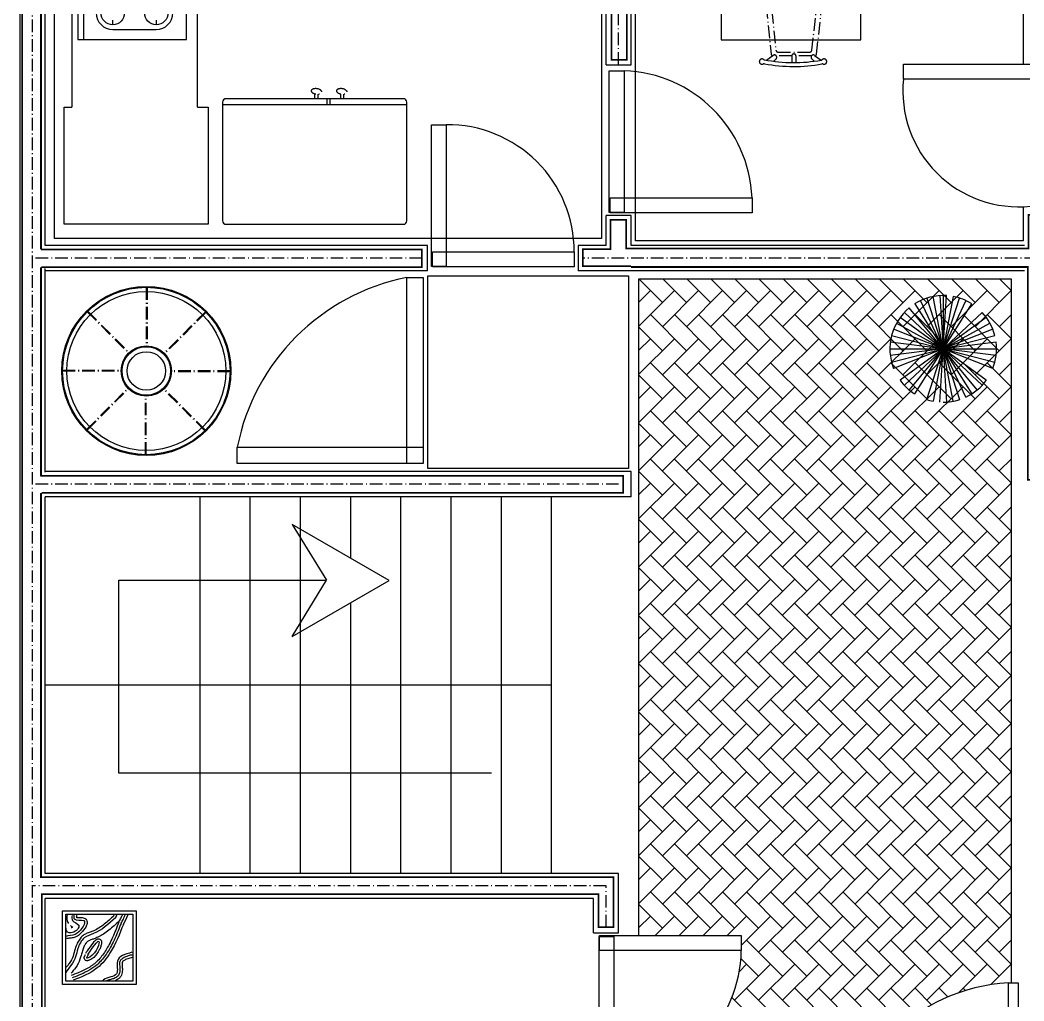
# Model space of a CAD drawing. Extents: x 542 to 1148, y 253 to 753.
# Drawn here: x 912.5 to 1032.5, y 517.8 to 634.9 of the extents above; entities that cross this region are included whole.
import ezdxf

# ---------------------------------------------------------------- set-up
doc = ezdxf.new("R2010")
doc.units = 0
doc.header["$LTSCALE"] = 0.125
doc.linetypes.add('ACAD_ISO10W100', pattern=[18.5, 12, -3, 0.5, -3])
doc.layers.get('0').update_dxf_attribs({"linetype": 'CONTINUOUS'})

msp = doc.modelspace()

# ---------------------------------------------------------------- linework, layer by layer
at = {"linetype": 'Continuous'}
for p, q in [((912.54, 350), (912.54, 753)), ((915.54, 608), (915.54, 680)), ((982.54, 629.61), (982.54, 680)), ((985.54, 629.61), (985.54, 680)), ((920.17, 632.6), (920.17, 651.4)), ((923.61, 634.37), (923.61, 634.94)), ((928.81, 634.94), (928.81, 634.37)), ((923.61, 633.81), (928.81, 633.81)), ((936.74, 624.84), (958.74, 624.84)), ((982.54, 608), (982.54, 611.61)), ((985.54, 608), (985.54, 611.61)), ((961.2, 608), (915.54, 608)), ((982.54, 608), (979.2, 608)), ((1032.54, 608), (985.54, 608)), ((915.54, 580.94), (915.54, 605.25)), ((955.54, 605), (915.54, 605)), ((961.2, 605), (955.54, 605)), ((985.54, 605), (979.2, 605)), ((1032.54, 605), (985.54, 605)), ((989.27, 601.18), (986.48, 603.97)), ((992.15, 601.18), (989.36, 603.97)), ((995.02, 601.18), (992.23, 603.97)), ((997.89, 601.18), (995.1, 603.97)), ((1000.77, 601.18), (997.98, 603.97)), ((1003.64, 601.18), (1000.85, 603.97)), ((1006.52, 601.18), (1003.73, 603.97)), ((1009.39, 601.18), (1006.6, 603.97)), ((1012.26, 601.18), (1009.47, 603.97)), ((1015.14, 601.18), (1012.35, 603.97)), ((1018.01, 601.18), (1015.22, 603.97)), ((1020.88, 601.18), (1018.09, 603.97)), ((1023.76, 601.18), (1020.97, 603.97)), ((1026.63, 601.18), (1023.84, 603.97)), ((1029.5, 601.18), (1026.72, 603.97)), ((1030.97, 602.59), (1029.59, 603.97)), ((987.84, 602.62), (986.42, 601.2)), ((990.71, 602.62), (986.42, 598.33)), ((993.58, 602.62), (989.27, 598.31)), ((996.46, 602.62), (992.15, 598.31)), ((999.33, 602.62), (995.02, 598.31)), ((1002.2, 602.62), (997.89, 598.31)), ((1005.08, 602.62), (1000.77, 598.31)), ((1007.95, 602.62), (1003.64, 598.31)), ((1010.83, 602.62), (1006.52, 598.31)), ((1013.7, 602.62), (1009.39, 598.31)), ((1016.57, 602.62), (1012.26, 598.31)), ((1019.45, 602.62), (1015.14, 598.31)), ((1022.32, 602.62), (1018.01, 598.31)), ((1025.19, 602.62), (1020.88, 598.31)), ((1022.42, 589.31), (1023.22, 602.02)), ((1022.42, 602.02), (1023.22, 589.31)), ((1022.82, 602.03), (1022.82, 595.66)), ((1028.07, 602.62), (1023.76, 598.31)), ((1030.94, 602.62), (1026.63, 598.31)), ((1019.41, 590.29), (1026.23, 601.04)), ((1019.41, 601.04), (1026.23, 590.29)), ((1025.53, 589.9), (1020.11, 601.42)), ((1020.85, 589.61), (1024.78, 601.72)), ((1020.85, 601.72), (1024.78, 589.61)), ((1024.01, 589.41), (1021.62, 601.92)), ((1024.01, 601.92), (1021.62, 589.41)), ((1025.53, 601.42), (1022.82, 595.66)), ((992.15, 595.44), (987.84, 599.75)), ((995.02, 595.44), (990.71, 599.75)), ((997.89, 595.44), (993.58, 599.75)), ((1000.77, 595.44), (996.46, 599.75)), ((1003.64, 595.44), (999.33, 599.75)), ((1006.52, 595.44), (1002.2, 599.75)), ((1009.39, 595.44), (1005.08, 599.75)), ((1012.26, 595.44), (1007.95, 599.75)), ((1015.14, 595.44), (1010.83, 599.75)), ((1018.01, 595.44), (1013.7, 599.75)), ((1020.88, 595.44), (1016.57, 599.75)), ((1018.18, 591.31), (1027.46, 600.02)), ((1018.18, 600.02), (1027.46, 591.31)), ((1026.87, 590.76), (1018.76, 600.57)), ((1023.76, 595.44), (1019.45, 599.75)), ((1026.63, 595.44), (1022.32, 599.75)), ((1029.5, 595.44), (1025.19, 599.75)), ((1030.97, 596.84), (1028.07, 599.75)), ((1030.97, 599.78), (1029.5, 598.31)), ((1030.97, 599.71), (1030.94, 599.75)), ((1017.24, 598.73), (1022.82, 595.66)), ((1027.97, 591.92), (1017.67, 599.4)), ((1027.97, 599.4), (1017.67, 591.92)), ((1022.82, 595.66), (1028.4, 598.73)), ((989.27, 595.44), (986.42, 598.29)), ((1016.65, 594.08), (1028.98, 597.25)), ((1016.65, 597.25), (1028.98, 594.08)), ((1028.74, 593.32), (1016.9, 598.01)), ((1028.74, 598.01), (1016.9, 593.32)), ((987.84, 596.87), (986.42, 595.45)), ((990.71, 596.87), (986.42, 592.58)), ((993.58, 596.87), (989.27, 592.56)), ((996.46, 596.87), (992.15, 592.56)), ((999.33, 596.87), (995.02, 592.56)), ((1002.2, 596.87), (997.89, 592.56)), ((1005.08, 596.87), (1000.77, 592.56)), ((1007.95, 596.87), (1003.64, 592.56)), ((1010.83, 596.87), (1006.52, 592.56)), ((1013.7, 596.87), (1009.39, 592.56)), ((1016.57, 596.87), (1012.26, 592.56)), ((1019.45, 596.87), (1015.14, 592.56)), ((1029.13, 594.87), (1016.5, 596.46)), ((1029.13, 596.46), (1016.5, 594.87)), ((1022.32, 596.87), (1018.01, 592.56)), ((1025.19, 596.87), (1020.88, 592.56)), ((1028.07, 596.87), (1023.76, 592.56)), ((1030.94, 596.87), (1026.63, 592.56)), ((1016.45, 595.66), (1029.18, 595.66)), ((1022.82, 595.66), (1018.76, 590.76)), ((992.15, 589.69), (987.84, 594)), ((995.02, 589.69), (990.71, 594)), ((997.89, 589.69), (993.58, 594)), ((1000.77, 589.69), (996.46, 594)), ((1003.64, 589.69), (999.33, 594)), ((1006.52, 589.69), (1002.2, 594)), ((1009.39, 589.69), (1005.08, 594)), ((1012.26, 589.69), (1007.95, 594)), ((1015.14, 589.69), (1010.83, 594)), ((1018.01, 589.69), (1013.7, 594)), ((1020.88, 589.69), (1016.57, 594)), ((1023.76, 589.69), (1019.45, 594)), ((1026.63, 589.69), (1022.32, 594)), ((1029.5, 589.69), (1025.19, 594)), ((1030.97, 591.09), (1028.07, 594)), ((1030.97, 594.03), (1029.5, 592.56)), ((1030.97, 593.97), (1030.94, 594)), ((989.27, 589.69), (986.42, 592.55)), ((987.84, 591.13), (986.42, 589.71)), ((990.71, 591.13), (986.42, 586.83)), ((993.58, 591.13), (989.27, 586.82)), ((996.46, 591.13), (992.15, 586.82)), ((999.33, 591.13), (995.02, 586.82)), ((1002.2, 591.13), (997.89, 586.82)), ((1005.08, 591.13), (1000.77, 586.82)), ((1007.95, 591.13), (1003.64, 586.82)), ((1010.83, 591.13), (1006.52, 586.82)), ((1013.7, 591.13), (1009.39, 586.82)), ((1016.57, 591.13), (1012.26, 586.82)), ((1019.45, 591.13), (1015.14, 586.82)), ((1022.32, 591.13), (1018.01, 586.82)), ((1025.19, 591.13), (1020.88, 586.82)), ((1028.07, 591.13), (1023.76, 586.82)), ((1030.94, 591.13), (1026.63, 586.82)), ((992.15, 583.94), (987.84, 588.25)), ((995.02, 583.94), (990.71, 588.25)), ((997.89, 583.94), (993.58, 588.25)), ((1000.77, 583.94), (996.46, 588.25)), ((1003.64, 583.94), (999.33, 588.25)), ((1006.52, 583.94), (1002.2, 588.25)), ((1009.39, 583.94), (1005.08, 588.25)), ((1012.26, 583.94), (1007.95, 588.25)), ((1015.14, 583.94), (1010.83, 588.25)), ((1018.01, 583.94), (1013.7, 588.25)), ((1020.88, 583.94), (1016.57, 588.25)), ((1023.76, 583.94), (1019.45, 588.25)), ((1026.63, 583.94), (1022.32, 588.25)), ((1029.5, 583.94), (1025.19, 588.25)), ((1030.97, 585.35), (1028.07, 588.25)), ((1030.97, 588.29), (1029.5, 586.82)), ((1030.97, 588.22), (1030.94, 588.25)), ((989.27, 583.94), (986.42, 586.8)), ((987.84, 585.38), (986.42, 583.96)), ((990.71, 585.38), (986.42, 581.08)), ((993.58, 585.38), (989.27, 581.07)), ((996.46, 585.38), (992.15, 581.07)), ((999.33, 585.38), (995.02, 581.07)), ((1002.2, 585.38), (997.89, 581.07)), ((1005.08, 585.38), (1000.77, 581.07)), ((1007.95, 585.38), (1003.64, 581.07)), ((1010.83, 585.38), (1006.52, 581.07)), ((1013.7, 585.38), (1009.39, 581.07)), ((1016.57, 585.38), (1012.26, 581.07)), ((1019.45, 585.38), (1015.14, 581.07)), ((1022.32, 585.38), (1018.01, 581.07)), ((1025.19, 585.38), (1020.88, 581.07)), ((1028.07, 585.38), (1023.76, 581.07)), ((1030.94, 585.38), (1026.63, 581.07)), ((992.15, 578.19), (987.84, 582.5)), ((995.02, 578.19), (990.71, 582.5)), ((997.89, 578.19), (993.58, 582.5)), ((1000.77, 578.19), (996.46, 582.5)), ((1003.64, 578.19), (999.33, 582.5)), ((1006.52, 578.19), (1002.2, 582.5)), ((1009.39, 578.19), (1005.08, 582.5)), ((1012.26, 578.19), (1007.95, 582.5)), ((1015.14, 578.19), (1010.83, 582.5)), ((1018.01, 578.19), (1013.7, 582.5)), ((1020.88, 578.19), (1016.57, 582.5)), ((1023.76, 578.19), (1019.45, 582.5)), ((1026.63, 578.19), (1022.32, 582.5)), ((1029.5, 578.19), (1025.19, 582.5)), ((1030.97, 579.6), (1028.07, 582.5)), ((1030.97, 582.54), (1029.5, 581.07)), ((1030.97, 582.47), (1030.94, 582.5)), ((955.54, 581), (915.54, 581)), ((985.54, 581), (955.54, 581)), ((985.54, 578), (985.54, 581)), ((989.27, 578.19), (986.42, 581.05)), ((987.84, 579.63), (986.42, 578.21)), ((990.71, 579.63), (986.42, 575.34)), ((993.58, 579.63), (989.27, 575.32)), ((996.46, 579.63), (992.15, 575.32)), ((999.33, 579.63), (995.02, 575.32)), ((1002.2, 579.63), (997.89, 575.32)), ((1005.08, 579.63), (1000.77, 575.32)), ((1007.95, 579.63), (1003.64, 575.32)), ((1010.83, 579.63), (1006.52, 575.32)), ((1013.7, 579.63), (1009.39, 575.32)), ((1016.57, 579.63), (1012.26, 575.32)), ((1019.45, 579.63), (1015.14, 575.32)), ((1022.32, 579.63), (1018.01, 575.32)), ((1025.19, 579.63), (1020.88, 575.32)), ((1028.07, 579.63), (1023.76, 575.32)), ((1030.94, 579.63), (1026.63, 575.32)), ((985.54, 578), (915.54, 578)), ((915.54, 533), (915.54, 578)), ((934.04, 533), (934.04, 578)), ((940.04, 533), (940.04, 578)), ((946.04, 533), (946.04, 578)), ((952.04, 570.65), (952.04, 578)), ((958.04, 533), (958.04, 578)), ((964.04, 533), (964.04, 578)), ((970.04, 533), (970.04, 578)), ((976.04, 533), (976.04, 578)), ((992.15, 572.45), (987.84, 576.76)), ((995.02, 572.45), (990.71, 576.76)), ((997.89, 572.45), (993.58, 576.76)), ((1000.77, 572.45), (996.46, 576.76)), ((1003.64, 572.45), (999.33, 576.76)), ((1006.52, 572.45), (1002.2, 576.76)), ((1009.39, 572.45), (1005.08, 576.76)), ((1012.26, 572.45), (1007.95, 576.76)), ((1015.14, 572.45), (1010.83, 576.76)), ((1018.01, 572.45), (1013.7, 576.76)), ((1020.88, 572.45), (1016.57, 576.76)), ((1023.76, 572.45), (1019.45, 576.76)), ((1026.63, 572.45), (1022.32, 576.76)), ((1029.5, 572.45), (1025.19, 576.76)), ((1030.97, 573.85), (1028.07, 576.76)), ((1030.97, 576.79), (1029.5, 575.32)), ((1030.97, 576.72), (1030.94, 576.76)), ((945.06, 574.68), (949.15, 568.01)), ((989.27, 572.45), (986.42, 575.3)), ((987.84, 573.88), (986.42, 572.46)), ((990.71, 573.88), (986.42, 569.59)), ((993.58, 573.88), (989.27, 569.57)), ((996.46, 573.88), (992.15, 569.57)), ((999.33, 573.88), (995.02, 569.57)), ((1002.2, 573.88), (997.89, 569.57)), ((1005.08, 573.88), (1000.77, 569.57)), ((1007.95, 573.88), (1003.64, 569.57)), ((1010.83, 573.88), (1006.52, 569.57)), ((1013.7, 573.88), (1009.39, 569.57)), ((1016.57, 573.88), (1012.26, 569.57)), ((1019.45, 573.88), (1015.14, 569.57)), ((1022.32, 573.88), (1018.01, 569.57)), ((1025.19, 573.88), (1020.88, 569.57)), ((1028.07, 573.88), (1023.76, 569.57)), ((1030.94, 573.88), (1026.63, 569.57)), ((992.15, 566.7), (987.84, 571.01)), ((995.02, 566.7), (990.71, 571.01)), ((997.89, 566.7), (993.58, 571.01)), ((1000.77, 566.7), (996.46, 571.01)), ((1003.64, 566.7), (999.33, 571.01)), ((1006.52, 566.7), (1002.2, 571.01)), ((1009.39, 566.7), (1005.08, 571.01)), ((1012.26, 566.7), (1007.95, 571.01)), ((1015.14, 566.7), (1010.83, 571.01)), ((1018.01, 566.7), (1013.7, 571.01)), ((1020.88, 566.7), (1016.57, 571.01)), ((1023.76, 566.7), (1019.45, 571.01)), ((1026.63, 566.7), (1022.32, 571.01)), ((1029.5, 566.7), (1025.19, 571.01)), ((1030.97, 568.1), (1028.07, 571.01)), ((1030.97, 571.04), (1029.5, 569.57)), ((1030.97, 570.98), (1030.94, 571.01)), ((989.27, 566.7), (986.42, 569.56)), ((924.33, 544.97), (924.33, 568.01)), ((924.33, 568.01), (949.15, 568.01)), ((945.06, 561.3), (949.15, 568.01)), ((987.84, 568.14), (986.42, 566.72)), ((990.71, 568.14), (986.42, 563.84)), ((993.58, 568.14), (989.27, 563.83)), ((996.46, 568.14), (992.15, 563.83)), ((999.33, 568.14), (995.02, 563.83)), ((1002.2, 568.14), (997.89, 563.83)), ((1005.08, 568.14), (1000.77, 563.83)), ((1007.95, 568.14), (1003.64, 563.83)), ((1010.83, 568.14), (1006.52, 563.83)), ((1013.7, 568.14), (1009.39, 563.83)), ((1016.57, 568.14), (1012.26, 563.83)), ((1019.45, 568.14), (1015.14, 563.83)), ((1022.32, 568.14), (1018.01, 563.83)), ((1025.19, 568.14), (1020.88, 563.83)), ((1028.07, 568.14), (1023.76, 563.83)), ((1030.94, 568.14), (1026.63, 563.83)), ((952.04, 533), (952.04, 565.33)), ((992.15, 560.95), (987.84, 565.26)), ((995.02, 560.95), (990.71, 565.26)), ((997.89, 560.95), (993.58, 565.26)), ((1000.77, 560.95), (996.46, 565.26)), ((1003.64, 560.95), (999.33, 565.26)), ((1006.52, 560.95), (1002.2, 565.26)), ((1009.39, 560.95), (1005.08, 565.26)), ((1012.26, 560.95), (1007.95, 565.26)), ((1015.14, 560.95), (1010.83, 565.26)), ((1018.01, 560.95), (1013.7, 565.26)), ((1020.88, 560.95), (1016.57, 565.26)), ((1023.76, 560.95), (1019.45, 565.26)), ((1026.63, 560.95), (1022.32, 565.26)), ((1029.5, 560.95), (1025.19, 565.26)), ((1030.97, 562.36), (1028.07, 565.26)), ((1030.97, 565.3), (1029.5, 563.83)), ((1030.97, 565.23), (1030.94, 565.26)), ((989.27, 560.95), (986.42, 563.81)), ((987.84, 562.39), (986.42, 560.97)), ((990.71, 562.39), (986.42, 558.09)), ((993.58, 562.39), (989.27, 558.08)), ((996.46, 562.39), (992.15, 558.08)), ((999.33, 562.39), (995.02, 558.08)), ((1002.2, 562.39), (997.89, 558.08)), ((1005.08, 562.39), (1000.77, 558.08)), ((1007.95, 562.39), (1003.64, 558.08)), ((1010.83, 562.39), (1006.52, 558.08)), ((1013.7, 562.39), (1009.39, 558.08)), ((1016.57, 562.39), (1012.26, 558.08)), ((1019.45, 562.39), (1015.14, 558.08)), ((1022.32, 562.39), (1018.01, 558.08)), ((1025.19, 562.39), (1020.88, 558.08)), ((1028.07, 562.39), (1023.76, 558.08)), ((1030.94, 562.39), (1026.63, 558.08)), ((992.15, 555.2), (987.84, 559.52)), ((995.02, 555.2), (990.71, 559.52)), ((997.89, 555.2), (993.58, 559.52)), ((1000.77, 555.2), (996.46, 559.52)), ((1003.64, 555.2), (999.33, 559.52)), ((1006.52, 555.2), (1002.2, 559.52)), ((1009.39, 555.2), (1005.08, 559.52)), ((1012.26, 555.2), (1007.95, 559.52)), ((1015.14, 555.2), (1010.83, 559.52)), ((1018.01, 555.2), (1013.7, 559.52)), ((1020.88, 555.2), (1016.57, 559.52)), ((1023.76, 555.2), (1019.45, 559.52)), ((1026.63, 555.2), (1022.32, 559.52)), ((1029.5, 555.2), (1025.19, 559.52)), ((1030.97, 556.61), (1028.07, 559.52)), ((1030.97, 559.55), (1029.5, 558.08)), ((1030.97, 559.48), (1030.94, 559.52)), ((989.27, 555.2), (986.42, 558.06)), ((987.84, 556.64), (986.42, 555.22)), ((990.71, 556.64), (986.42, 552.35)), ((993.58, 556.64), (989.27, 552.33)), ((996.46, 556.64), (992.15, 552.33)), ((999.33, 556.64), (995.02, 552.33)), ((1002.2, 556.64), (997.89, 552.33)), ((1005.08, 556.64), (1000.77, 552.33)), ((1007.95, 556.64), (1003.64, 552.33)), ((1010.83, 556.64), (1006.52, 552.33)), ((1013.7, 556.64), (1009.39, 552.33)), ((1016.57, 556.64), (1012.26, 552.33)), ((1019.45, 556.64), (1015.14, 552.33)), ((1022.32, 556.64), (1018.01, 552.33)), ((1025.19, 556.64), (1020.88, 552.33)), ((1028.07, 556.64), (1023.76, 552.33)), ((1030.94, 556.64), (1026.63, 552.33)), ((976.04, 555.5), (915.54, 555.5)), ((992.15, 549.46), (987.84, 553.77)), ((995.02, 549.46), (990.71, 553.77)), ((997.89, 549.46), (993.58, 553.77)), ((1000.77, 549.46), (996.46, 553.77)), ((1003.64, 549.46), (999.33, 553.77)), ((1006.52, 549.46), (1002.2, 553.77)), ((1009.39, 549.46), (1005.08, 553.77)), ((1012.26, 549.46), (1007.95, 553.77)), ((1015.14, 549.46), (1010.83, 553.77)), ((1018.01, 549.46), (1013.7, 553.77)), ((1020.88, 549.46), (1016.57, 553.77)), ((1023.76, 549.46), (1019.45, 553.77)), ((1026.63, 549.46), (1022.32, 553.77)), ((1029.5, 549.46), (1025.19, 553.77)), ((1030.97, 550.86), (1028.07, 553.77)), ((1030.97, 553.8), (1029.5, 552.33)), ((1030.97, 553.73), (1030.94, 553.77)), ((989.27, 549.46), (986.42, 552.31)), ((987.84, 550.89), (986.42, 549.47)), ((990.71, 550.89), (986.42, 546.6)), ((993.58, 550.89), (989.27, 546.58)), ((996.46, 550.89), (992.15, 546.58)), ((999.33, 550.89), (995.02, 546.58)), ((1002.2, 550.89), (997.89, 546.58)), ((1005.08, 550.89), (1000.77, 546.58)), ((1007.95, 550.89), (1003.64, 546.58)), ((1010.83, 550.89), (1006.52, 546.58)), ((1013.7, 550.89), (1009.39, 546.58)), ((1016.57, 550.89), (1012.26, 546.58)), ((1019.45, 550.89), (1015.14, 546.58)), ((1022.32, 550.89), (1018.01, 546.58)), ((1025.19, 550.89), (1020.88, 546.58)), ((1028.07, 550.89), (1023.76, 546.58)), ((1030.94, 550.89), (1026.63, 546.58)), ((1030.97, 548.05), (1029.5, 546.58)), ((992.15, 543.71), (987.84, 548.02)), ((995.02, 543.71), (990.71, 548.02)), ((997.89, 543.71), (993.58, 548.02)), ((1000.77, 543.71), (996.46, 548.02)), ((1003.64, 543.71), (999.33, 548.02)), ((1006.52, 543.71), (1002.2, 548.02)), ((1009.39, 543.71), (1005.08, 548.02)), ((1012.26, 543.71), (1007.95, 548.02)), ((1015.14, 543.71), (1010.83, 548.02)), ((1018.01, 543.71), (1013.7, 548.02)), ((1020.88, 543.71), (1016.57, 548.02)), ((1023.76, 543.71), (1019.45, 548.02)), ((1026.63, 543.71), (1022.32, 548.02)), ((1029.5, 543.71), (1025.19, 548.02)), ((1030.97, 545.11), (1028.07, 548.02)), ((1030.97, 547.99), (1030.94, 548.02)), ((989.27, 543.71), (986.42, 546.57)), ((968.87, 544.97), (924.33, 544.97)), ((987.84, 545.15), (986.42, 543.73)), ((990.71, 545.15), (986.42, 540.85)), ((993.58, 545.15), (989.27, 540.84)), ((996.46, 545.15), (992.15, 540.84)), ((999.33, 545.15), (995.02, 540.84)), ((1002.2, 545.15), (997.89, 540.84)), ((1005.08, 545.15), (1000.77, 540.84)), ((1007.95, 545.15), (1003.64, 540.84)), ((1010.83, 545.15), (1006.52, 540.84)), ((1013.7, 545.15), (1009.39, 540.84)), ((1016.57, 545.15), (1012.26, 540.84)), ((1019.45, 545.15), (1015.14, 540.84)), ((1022.32, 545.15), (1018.01, 540.84)), ((1025.19, 545.15), (1020.88, 540.84)), ((1028.07, 545.15), (1023.76, 540.84)), ((1030.94, 545.15), (1026.63, 540.84)), ((992.15, 537.96), (987.84, 542.27)), ((995.02, 537.96), (990.71, 542.27)), ((997.89, 537.96), (993.58, 542.27)), ((1000.77, 537.96), (996.46, 542.27)), ((1003.64, 537.96), (999.33, 542.27)), ((1006.52, 537.96), (1002.2, 542.27)), ((1009.39, 537.96), (1005.08, 542.27)), ((1012.26, 537.96), (1007.95, 542.27)), ((1015.14, 537.96), (1010.83, 542.27)), ((1018.01, 537.96), (1013.7, 542.27)), ((1020.88, 537.96), (1016.57, 542.27)), ((1023.76, 537.96), (1019.45, 542.27)), ((1026.63, 537.96), (1022.32, 542.27)), ((1029.5, 537.96), (1025.19, 542.27)), ((1030.97, 539.37), (1028.07, 542.27)), ((1030.97, 542.31), (1029.5, 540.84)), ((1030.97, 542.24), (1030.94, 542.27)), ((989.27, 537.96), (986.42, 540.82)), ((987.84, 539.4), (986.42, 537.98)), ((990.71, 539.4), (986.42, 535.11)), ((993.58, 539.4), (989.27, 535.09)), ((996.46, 539.4), (992.15, 535.09)), ((999.33, 539.4), (995.02, 535.09)), ((1002.2, 539.4), (997.89, 535.09)), ((1005.08, 539.4), (1000.77, 535.09)), ((1007.95, 539.4), (1003.64, 535.09)), ((1010.83, 539.4), (1006.52, 535.09)), ((1013.7, 539.4), (1009.39, 535.09)), ((1016.57, 539.4), (1012.26, 535.09)), ((1019.45, 539.4), (1015.14, 535.09)), ((1022.32, 539.4), (1018.01, 535.09)), ((1025.19, 539.4), (1020.88, 535.09)), ((1028.07, 539.4), (1023.76, 535.09)), ((1030.94, 539.4), (1026.63, 535.09)), ((992.15, 532.22), (987.84, 536.53)), ((995.02, 532.22), (990.71, 536.53)), ((997.89, 532.22), (993.58, 536.53)), ((1000.77, 532.22), (996.46, 536.53)), ((1003.64, 532.22), (999.33, 536.53)), ((1006.52, 532.22), (1002.2, 536.53)), ((1009.39, 532.22), (1005.08, 536.53)), ((1012.26, 532.22), (1007.95, 536.53)), ((1015.14, 532.22), (1010.83, 536.53)), ((1018.01, 532.22), (1013.7, 536.53)), ((1020.88, 532.22), (1016.57, 536.53)), ((1023.76, 532.22), (1019.45, 536.53)), ((1026.63, 532.22), (1022.32, 536.53)), ((1029.5, 532.22), (1025.19, 536.53)), ((1030.97, 533.62), (1028.07, 536.53)), ((1030.97, 536.56), (1029.5, 535.09)), ((1030.97, 536.49), (1030.94, 536.53)), ((989.27, 532.22), (986.42, 535.07)), ((987.84, 533.65), (986.42, 532.23)), ((990.71, 533.65), (986.42, 529.36)), ((993.58, 533.65), (989.27, 529.34)), ((996.46, 533.65), (992.15, 529.34)), ((999.33, 533.65), (995.02, 529.34)), ((1002.2, 533.65), (997.89, 529.34)), ((1005.08, 533.65), (1000.77, 529.34)), ((1007.95, 533.65), (1003.64, 529.34)), ((1010.83, 533.65), (1006.52, 529.34)), ((1013.7, 533.65), (1009.39, 529.34)), ((1016.57, 533.65), (1012.26, 529.34)), ((1019.45, 533.65), (1015.14, 529.34)), ((1022.32, 533.65), (1018.01, 529.34)), ((1025.19, 533.65), (1020.88, 529.34)), ((1028.07, 533.65), (1023.76, 529.34)), ((1030.94, 533.65), (1026.63, 529.34)), ((984.04, 533), (915.54, 533)), ((984.04, 525.9), (984.04, 533)), ((992.15, 526.47), (987.84, 530.78)), ((995.02, 526.47), (990.71, 530.78)), ((997.89, 526.47), (993.58, 530.78)), ((1000.77, 526.47), (996.46, 530.78)), ((1003.64, 526.47), (999.33, 530.78)), ((1006.52, 526.47), (1002.2, 530.78)), ((1009.39, 526.47), (1005.08, 530.78)), ((1012.26, 526.47), (1007.95, 530.78)), ((1015.14, 526.47), (1010.83, 530.78)), ((1018.01, 526.47), (1013.7, 530.78)), ((1020.88, 526.47), (1016.57, 530.78)), ((1023.76, 526.47), (1019.45, 530.78)), ((1026.63, 526.47), (1022.32, 530.78)), ((1029.5, 526.47), (1025.19, 530.78)), ((1030.97, 527.87), (1028.07, 530.78)), ((1030.97, 530.81), (1029.5, 529.34)), ((1030.97, 530.75), (1030.94, 530.78)), ((981.04, 530), (915.54, 530)), ((915.54, 454.5), (915.54, 530)), ((981.04, 525.9), (981.04, 530)), ((989.27, 526.47), (986.42, 529.33)), ((987.84, 527.9), (986.42, 526.48)), ((990.71, 527.9), (988.39, 525.58)), ((993.58, 527.9), (991.26, 525.58)), ((996.46, 527.9), (994.14, 525.58)), ((999.33, 527.9), (997.01, 525.58)), ((1002.2, 527.9), (998.69, 524.39)), ((1005.08, 527.9), (1000.77, 523.59)), ((1007.95, 527.9), (1003.64, 523.59)), ((1010.83, 527.9), (1006.52, 523.59)), ((1013.7, 527.9), (1009.39, 523.59)), ((1016.57, 527.9), (1012.26, 523.59)), ((1019.45, 527.9), (1015.14, 523.59)), ((1022.32, 527.9), (1018.01, 523.59)), ((1025.19, 527.9), (1020.88, 523.59)), ((1028.07, 527.9), (1023.76, 523.59)), ((1030.94, 527.9), (1026.63, 523.59)), ((1003.64, 520.72), (999.33, 525.03)), ((1006.52, 520.72), (1002.2, 525.03)), ((1009.39, 520.72), (1005.08, 525.03)), ((1012.26, 520.72), (1007.95, 525.03)), ((1015.14, 520.72), (1010.83, 525.03)), ((1018.01, 520.72), (1013.7, 525.03)), ((1020.88, 520.72), (1016.57, 525.03)), ((1023.76, 520.72), (1019.45, 525.03)), ((1026.63, 520.72), (1022.32, 525.03)), ((1029.5, 520.72), (1025.19, 525.03)), ((1030.97, 522.12), (1028.07, 525.03)), ((1030.97, 525.06), (1029.5, 523.59)), ((1030.97, 525), (1030.94, 525.03)), ((1002.2, 522.16), (997.89, 517.85)), ((999.33, 522.16), (998.47, 521.29)), ((1000.77, 520.72), (998.65, 522.83)), ((1005.08, 522.16), (1000.77, 517.85)), ((1007.95, 522.16), (1003.64, 517.85)), ((1010.83, 522.16), (1006.52, 517.85)), ((1013.7, 522.16), (1009.39, 517.85)), ((1016.57, 522.16), (1012.26, 517.85)), ((1019.45, 522.16), (1015.14, 517.85)), ((1022.32, 522.16), (1018.01, 517.85)), ((1025.19, 522.16), (1020.88, 517.85)), ((1028.07, 522.16), (1024.65, 518.74)), ((1030.94, 522.16), (1028.49, 519.71)), ((1003.64, 514.97), (999.33, 519.28)), ((1006.52, 514.97), (1002.2, 519.28)), ((1009.39, 514.97), (1005.08, 519.28)), ((1012.26, 514.97), (1007.95, 519.28)), ((1015.14, 514.97), (1010.83, 519.28)), ((1018, 514.98), (1013.7, 519.28)), ((1019.64, 516.22), (1016.57, 519.28)), ((1021.43, 517.3), (1019.45, 519.28)), ((1023.36, 518.24), (1022.32, 519.28)), ((1025.47, 519.01), (1025.19, 519.28)), ((1000.77, 514.97), (997.57, 518.17))]:
    msp.add_line(p, q, dxfattribs=at)
at = {"linetype": 'ACAD_ISO10W100'}
for p, q in [((914.04, 351.5), (914.04, 751.5)), ((984.04, 629.61), (984.04, 681.5)), ((1002.46, 630.67), (1001.74, 630.15)), ((1002.88, 630.31), (1002.59, 630.02)), ((1004.74, 630.65), (1002.89, 630.65)), ((1004.74, 630.65), (1004.74, 629.86)), ((1007.07, 630.65), (1005.23, 630.65)), ((1005.23, 630.65), (1005.23, 629.86)), ((1007.11, 630.31), (1007.39, 630.02)), ((1007.46, 630.72), (1008.25, 630.15)), ((947.71, 626.08), (947.71, 625.54)), ((948.1, 626.08), (948.1, 625.54)), ((950.85, 626.79), (950.85, 626.86)), ((950.85, 625.54), (950.85, 626.08)), ((951.23, 625.54), (951.23, 626.08)), ((949.17, 625.54), (949.17, 624.84)), ((949.55, 625.54), (949.55, 624.84)), ((960.55, 606.5), (914.04, 606.5)), ((960.55, 606.5), (914.04, 606.5)), ((1034.04, 606.5), (979.75, 606.5)), ((1034.04, 606.5), (979.75, 606.5)), ((927.62, 603.02), (927.62, 596.02)), ((927.72, 603.02), (927.72, 596.02)), ((920.55, 600.1), (925.5, 595.15)), ((920.62, 600.17), (925.57, 595.22)), ((934.69, 600.1), (929.74, 595.15)), ((934.77, 600.03), (929.82, 595.08)), ((917.62, 593.12), (924.62, 593.12)), ((917.62, 593.02), (924.62, 593.02)), ((937.62, 593.02), (930.62, 593.02)), ((937.62, 592.92), (930.62, 592.92)), ((920.48, 586.02), (925.43, 590.97)), ((920.55, 585.95), (925.5, 590.9)), ((927.52, 583.02), (927.52, 590.02)), ((927.62, 583.02), (927.62, 590.02)), ((934.62, 585.88), (929.67, 590.83)), ((934.69, 585.95), (929.74, 590.9)), ((934.69, 585.95), (929.74, 590.9)), ((984.04, 579.5), (914.04, 579.5)), ((982.54, 531.5), (914.04, 531.5)), ((982.54, 526.56), (982.54, 531.5))]:
    msp.add_line(p, q, dxfattribs=at)
at = {"linetype": 'Continuous', "const_width": 0.2}
for points in [[(1115.18, 361.31), (1115.18, 350.29), (912.8, 350.29), (912.8, 752.51), (1114.97, 752.51), (1114.97, 609.89)], [(994.29, 680.33), (985.03, 680.33), (985.03, 630.2), (983.21, 630.2), (983.21, 680.42), (980.98, 680.42), (980.98, 682.35), (994.29, 682.35)], [(921.72, 680.49), (915.04, 680.49), (915.04, 671.38), (915.04, 607.54)], [(985.54, 605.44), (1032.94, 605.44), (1032.94, 580.03), (1034.98, 580.03), (1034.98, 611.67), (1033.02, 611.67), (1033.02, 607.66), (984.95, 607.66), (984.95, 611.07), (983.07, 611.07), (983.07, 607.57), (979.75, 607.57), (979.75, 605.53), (985.54, 605.53)], [(955.54, 605.41), (960.55, 605.41), (960.55, 607.54), (915.05, 607.54)], [(915.04, 605.41), (915.04, 580.49)], [(915.07, 605.41), (955.54, 605.41)], [(955.54, 580.49), (914.97, 580.49)], [(984.67, 580.49), (955.54, 580.49)], [(984.58, 578.45), (984.58, 580.49)], [(915.04, 578.45), (915.04, 532.53), (983.45, 532.53), (983.45, 526.56), (981.63, 526.56), (981.63, 530.51), (915.14, 530.51), (915.14, 528.89), (915.14, 453.9), (933.04, 453.9)], [(915.12, 578.45), (984.67, 578.45)]]:
    msp.add_lwpolyline(points, dxfattribs=at)
at = {"linetype": 'Continuous'}
for points in [[(916.65, 608.86), (916.65, 679.35), (981.99, 679.35), (981.99, 608.86)], [(996.28, 632.57), (1012.98, 632.57), (1012.98, 660.4), (996.28, 660.4)], [(932.43, 632.6), (932.43, 651.4), (919.43, 651.4), (919.43, 632.6)], [(1035.03, 627.88), (1018.08, 627.88), (1018.08, 629.66), (1035.03, 629.66)], [(984.7, 628.89), (984.7, 611.94), (982.92, 611.94), (982.92, 628.89)], [(963.46, 622.44), (963.46, 605.49), (961.68, 605.49), (961.68, 622.44)], [(999.99, 611.91), (983.03, 611.91), (983.03, 613.69), (999.99, 613.69)], [(978.75, 605.46), (961.79, 605.46), (961.79, 607.24), (978.75, 607.24)], [(960.7, 604.18), (960.7, 581.96), (958.75, 581.96), (958.75, 604.18)], [(961.27, 604.39), (985.23, 604.39), (985.23, 581.38), (961.27, 581.38)], [(960.7, 581.96), (938.49, 581.96), (938.49, 583.92), (960.7, 583.92)], [(926.42, 528.53), (926.42, 519.73), (917.62, 519.73), (917.62, 528.53)], [(926.02, 528.13), (926.02, 520.13), (918.02, 520.13), (918.02, 528.13)], [(981.71, 508.52), (981.71, 525.47), (983.49, 525.47), (983.49, 508.52)], [(998.69, 523.8), (981.74, 523.8), (981.74, 525.58), (998.69, 525.58)], [(1030.62, 519.94), (1031.76, 519.94), (1031.76, 498.27), (1030.62, 498.27)]]:
    msp.add_lwpolyline(points, close=True, dxfattribs=at)
for points in [[(1032.38, 612.64), (1032.38, 608.56), (986.07, 608.56), (986.07, 679.48), (1032.38, 679.48), (1032.38, 629.66)], [(933.72, 678.46), (918.72, 678.46), (918.72, 624.52)], [(933.72, 624.52), (933.72, 663.46)], [(982.54, 629.61), (985.54, 629.61)], [(933.72, 624.52), (935.01, 624.52), (935.01, 610.54), (917.79, 610.54), (917.79, 624.52), (918.72, 624.52)], [(985.54, 611.61), (982.54, 611.61)], [(961.2, 605), (961.2, 608)], [(979.2, 608), (979.2, 605)], [(1030.97, 519.94), (1030.97, 603.97), (986.42, 603.97), (986.42, 525.58)], [(945.06, 561.3), (956.64, 567.99), (945.06, 574.68)], [(981.04, 525.9), (984.04, 525.9)]]:
    msp.add_lwpolyline(points, dxfattribs=at)
at = {"linetype": 'ACAD_ISO10W100'}
msp.add_lwpolyline([(1007.7, 630.87), (1008.32, 636.61, 0.446061), (1008.07, 636.88), (1001.89, 636.88, 0.446061), (1001.65, 636.61), (1002.27, 630.87)], format="xyb", dxfattribs=at)
msp.add_lwpolyline([(1003.08, 631.12), (1006.89, 631.12, 0.383067), (1007.13, 631.33), (1007.64, 636, 0.446061), (1007.39, 636.27), (1002.58, 636.27, 0.446061), (1002.33, 636), (1002.84, 631.33, 0.383067)], format="xyb", close=True, dxfattribs=at)
at = {"linetype": 'Continuous'}
msp.add_lwpolyline([(958.74, 610.94), (958.74, 625.14, 0.414214), (958.34, 625.54), (937.14, 625.54, 0.414214), (936.74, 625.14), (936.74, 610.94, 0.414214), (937.14, 610.54), (958.34, 610.54, 0.414214)], format="xyb", close=True, dxfattribs=at)
for centre, radius in [((923.61, 635.79), 1.41), ((928.81, 635.79), 1.41), ((927.62, 593.02), 10.1), ((927.62, 593.02), 10), ((927.62, 593.02), 9.5), ((927.62, 593.02), 3), ((927.62, 593.02), 2.9), ((927.62, 593.02), 2.3)]:
    msp.add_circle(centre, radius, dxfattribs=at)
for centre, radius, start, end in [((923.61, 635.79), 1.98, 90, 270), ((928.81, 635.79), 1.98, 270, 90), ((1004.96, 648.27), 18.41, 259.0593, 280.283), ((1004.96, 648.27), 18.88, 259.3758, 280.3085), ((984.14, 613.05), 15.85, 2.333, 87.9764), ((1031.82, 626.45), 13.82, 174.0641, 275.9359), ((963.59, 607.29), 15.15, 359.8185, 90.4908), ((963.73, 578.94), 25.73, 101.163, 168.837), ((1022.82, 595.66), 6.37, 86.4, 122.4), ((1022.82, 595.66), 6.37, 57.6, 79.2), ((1022.82, 595.66), 6.37, 129.6, 201.6), ((1022.82, 595.66), 6.37, 14.4, 43.2), ((1022.82, 595.66), 6.37, 338.4, 7.2), ((1022.82, 595.66), 6.37, 216, 237.6), ((1022.82, 595.66), 6.37, 295.2, 324), ((1022.82, 595.66), 6.37, 252, 259.2), ((1022.82, 595.66), 6.37, 270, 288), ((983.27, 523.94), 15.42, 270.8252, 359.4842), ((1031.89, 498.14), 21.83, 93.321, 176.679)]:
    msp.add_arc(centre, radius, start, end, dxfattribs=at)
at = {"linetype": 'ACAD_ISO10W100'}
for centre, radius, start, end in [((1002.51, 630.89), 0.245, 186.1592, 252.9719), ((1004.98, 630.65), 0.245, 0, 180), ((1007.45, 630.89), 0.245, 289.6236, 353.8408), ((1001.17, 629.98), 0.318, 55.5938, 293.4923), ((1001.42, 629.4), 0.316, 79.3758, 113.4923), ((1001.53, 630.5), 0.316, 235.5938, 259.0593), ((1002.67, 630.5), 0.271, 33.6649, 140.3742), ((1002.6, 630.49), 0.335, 326.572, 27.7417), ((1007.29, 630.5), 0.263, 144.8017, 226.0315), ((1007.3, 630.5), 0.271, 54.3874, 146.3351), ((1008.19, 630.46), 0.316, 280.283, 298.9649), ((1008.59, 629.98), 0.318, 239.6612, 143.5545), ((1008.4, 629.38), 0.316, 79.6681, 100.3085)]:
    msp.add_arc(centre, radius, start, end, dxfattribs=at)
for centre in [(947.95, 626.42), (950.97, 626.42)]:
    msp.add_ellipse(centre, major_axis=(-0.599, 0.094), ratio=0.592043, dxfattribs=at)
at = {"linetype": 'Continuous'}
for points, knots in [([(919.01, 528.12), (918.97, 527.91), (918.84, 527.24), (920.95, 527.77), (919.43, 525.6), (918.68, 525.59), (918.09, 525.5), (918.02, 525.48)], [0, 0, 0, 0, 0.54612, 1.701678, 3.401399, 4.561535, 4.751354, 4.751354, 4.751354, 4.751354]), ([(923.74, 527.93), (923.56, 527.76), (923.37, 527.58), (922.8, 527.08), (922.41, 526.76), (921.79, 526.37), (921.57, 526.25), (921.2, 526.09), (921.06, 526.04), (920.76, 525.93), (920.61, 525.87), (920.32, 525.74), (920.19, 525.67), (919.91, 525.46), (919.77, 525.31), (919.55, 525), (919.46, 524.84), (919.27, 524.44), (919.19, 524.21), (919.03, 523.67), (918.97, 523.39), (918.77, 522.83), (918.64, 522.55), (918.32, 522.11), (918.22, 521.99), (918.08, 521.82), (918.05, 521.78), (918.02, 521.74)], [0, 0, 0, 0, 0.76491, 0.76491, 2.29473, 2.29473, 3.098659, 3.098659, 3.562828, 3.562828, 4.026997, 4.026997, 4.419351, 4.419351, 4.913225, 4.913225, 5.407099, 5.407099, 6.074831, 6.074831, 7.084592, 7.084592, 8.094352, 8.094352, 8.449872, 8.449872, 8.55953, 8.55953, 8.55953, 8.55953]), ([(923.95, 527.71), (923.14, 526.97), (922.04, 525.94), (920.01, 525.42), (919.27, 523.73), (919.17, 522.55), (918.12, 521.42), (918.02, 521.17)], [0, 0, 0, 0, 3.250016, 4.459142, 5.970312, 8.140017, 8.942297, 8.942297, 8.942297, 8.942297]), ([(919.26, 527.76), (919.3, 527.75), (919.35, 527.74), (919.49, 527.73), (919.57, 527.73), (919.75, 527.73), (919.85, 527.72), (920.04, 527.71), (920.12, 527.69), (920.28, 527.63), (920.35, 527.59), (920.47, 527.47), (920.51, 527.39), (920.55, 527.24), (920.56, 527.17), (920.55, 527.04), (920.54, 526.97), (920.48, 526.76), (920.4, 526.62), (920.23, 526.33), (920.12, 526.19), (919.85, 525.88), (919.69, 525.72), (919.35, 525.47), (919.18, 525.4), (918.84, 525.3), (918.68, 525.28), (918.44, 525.25), (918.37, 525.24), (918.24, 525.22), (918.17, 525.21), (918.13, 525.2), (918.13, 525.2), (918.12, 525.2)], [0.786614, 0.786614, 0.786614, 0.786614, 0.998466, 0.998466, 1.210319, 1.210319, 1.449707, 1.449707, 1.639337, 1.639337, 1.786974, 1.786974, 1.934611, 1.934611, 2.082247, 2.082247, 2.229884, 2.229884, 2.586152, 2.586152, 2.942421, 2.942421, 3.419511, 3.419511, 3.896601, 3.896601, 4.373691, 4.373691, 4.547869, 4.547869, 4.712731, 4.712731, 4.751354, 4.751354, 4.751354, 4.751354]), ([(918.16, 528.04), (918.14, 527.94), (918.13, 527.82), (918.13, 527.56), (918.14, 527.44), (918.2, 527.24), (918.23, 527.16), (918.29, 527.05), (918.31, 527.03), (918.33, 527)], [0, 0, 0, 0, 0.2790269, 0.2790269, 0.4744966, 0.4744966, 0.5829652, 0.5829652, 0.6239952, 0.6239952, 0.6239952, 0.6239952]), ([(919.31, 528.07), (919.29, 527.97), (919.27, 527.88), (919.26, 527.79), (919.26, 527.77), (919.26, 527.76)], [0, 0, 0, 0, 0.2544649, 0.2544649, 0.3412333, 0.3412333, 0.3412333, 0.3412333]), ([(923.71, 527.9), (923.74, 527.95), (923.76, 528.01), (923.8, 528.08), (923.81, 528.11), (923.82, 528.13)], [0.3308598, 0.3308598, 0.3308598, 0.3308598, 0.5343106, 0.5343106, 0.6426825, 0.6426825, 0.6426825, 0.6426825]), ([(923.94, 527.69), (923.98, 527.77), (924.03, 527.86), (924.1, 528), (924.13, 528.07), (924.15, 528.13)], [0.2411688, 0.2411688, 0.2411688, 0.2411688, 0.5540925, 0.5540925, 0.8233359, 0.8233359, 0.8233359, 0.8233359]), ([(924.35, 527.2), (924.44, 527.36), (924.53, 527.53), (924.68, 527.84), (924.75, 527.99), (924.8, 528.13)], [0, 0, 0, 0, 0.564589, 0.564589, 1.127373, 1.127373, 1.127373, 1.127373]), ([(924.62, 527.05), (924.71, 527.22), (924.8, 527.38), (924.97, 527.74), (925.05, 527.94), (925.12, 528.13)], [0, 0, 0, 0, 0.559598, 0.559598, 1.24351, 1.24351, 1.24351, 1.24351]), ([(924.88, 526.91), (925.08, 527.27), (925.29, 527.67), (925.42, 528.09), (925.43, 528.13)], [0, 0, 0, 0, 1.21414, 1.33839, 1.33839, 1.33839, 1.33839]), ([(918.57, 526.76), (918.65, 526.69), (918.74, 526.64), (918.81, 526.6), (918.82, 526.6), (918.82, 526.6)], [0.7893448, 0.7893448, 0.7893448, 0.7893448, 0.979845, 0.979845, 0.9915819, 0.9915819, 0.9915819, 0.9915819]), ([(918.82, 526.6), (918.77, 526.56), (918.72, 526.53), (918.66, 526.51), (918.65, 526.51), (918.64, 526.5)], [2.3514599, 2.3514599, 2.3514599, 2.3514599, 2.6113454, 2.6113454, 2.6906236, 2.6906236, 2.6906236, 2.6906236]), ([(924.36, 527.27), (924.17, 527.1), (923.98, 526.92), (923.38, 526.39), (922.96, 526.05), (922.31, 525.63), (922.12, 525.52), (921.78, 525.36), (921.64, 525.29), (921.36, 525.18), (921.22, 525.14), (920.97, 525.04), (920.86, 525), (920.71, 524.92), (920.65, 524.89), (920.57, 524.82), (920.53, 524.79), (920.45, 524.71), (920.41, 524.66), (920.3, 524.5), (920.23, 524.37), (920.1, 524.07), (920.04, 523.9), (919.94, 523.56), (919.89, 523.39), (919.76, 522.91), (919.65, 522.58), (919.39, 522.08), (919.3, 521.93), (919, 521.51), (918.77, 521.24), (918.65, 521.07)], [0, 0, 0, 0, 0.762111, 0.762111, 2.286334, 2.286334, 2.882435, 2.882435, 3.286299, 3.286299, 3.690162, 3.690162, 4.116302, 4.116302, 4.412191, 4.412191, 4.678958, 4.678958, 4.945725, 4.945725, 5.47926, 5.47926, 6.08184, 6.08184, 6.684421, 6.684421, 7.635692, 7.635692, 8.028714, 8.028714, 8.70092, 8.70092, 8.70092, 8.70092]), ([(924.32, 527.13), (924.21, 526.83), (924.09, 526.53), (923.72, 525.64), (923.47, 525.06), (922.95, 524.07), (922.69, 523.64), (922.1, 522.86), (921.78, 522.5), (921.07, 521.92), (920.68, 521.69), (919.82, 521.26), (919.35, 521.07), (918.8, 520.85), (918.73, 520.82), (918.66, 520.79)], [0, 0, 0, 0, 0.975435, 0.975435, 2.926306, 2.926306, 4.4941, 4.4941, 6.061893, 6.061893, 7.596178, 7.596178, 9.130462, 9.130462, 9.355042, 9.355042, 9.355042, 9.355042]), ([(924.6, 527.02), (924.48, 526.72), (924.37, 526.42), (924, 525.52), (923.74, 524.93), (923.21, 523.92), (922.93, 523.47), (922.32, 522.65), (921.97, 522.28), (920.99, 521.47), (920.26, 521.12), (919.25, 520.71), (919.01, 520.61), (918.77, 520.51)], [0, 0, 0, 0, 0.974895, 0.974895, 2.924684, 2.924684, 4.506409, 4.506409, 6.088133, 6.088133, 8.585753, 8.585753, 9.355042, 9.355042, 9.355042, 9.355042]), ([(920.4, 523.48), (920.52, 523.65), (920.64, 523.83), (921, 524.33), (921.22, 524.64), (921.45, 524.9), (921.49, 524.95), (921.57, 525.03), (921.6, 525.06), (921.67, 525.11), (921.71, 525.13), (921.78, 525.17), (921.83, 525.18), (921.94, 525.19), (922.01, 525.18), (922.13, 525.12), (922.17, 525.08), (922.23, 525), (922.24, 524.97), (922.27, 524.87), (922.28, 524.82), (922.28, 524.72), (922.27, 524.68), (922.25, 524.51), (922.22, 524.39), (922.13, 524.13), (922.07, 523.99), (921.85, 523.55), (921.63, 523.23), (921.27, 522.91), (921.2, 522.86), (921.05, 522.75), (920.96, 522.7), (920.83, 522.64), (920.79, 522.62), (920.72, 522.6), (920.68, 522.59), (920.62, 522.57), (920.59, 522.57), (920.52, 522.57), (920.48, 522.57), (920.4, 522.59), (920.35, 522.61), (920.27, 522.69), (920.24, 522.73), (920.2, 522.82), (920.2, 522.86), (920.2, 522.93), (920.2, 522.95), (920.22, 523.03), (920.23, 523.07), (920.26, 523.14), (920.28, 523.18), (920.32, 523.24), (920.33, 523.26), (920.35, 523.29)], [0, 0, 0, 0, 0.42167, 0.42167, 1.265009, 1.265009, 1.471383, 1.471383, 1.639401, 1.639401, 1.772588, 1.772588, 1.87925, 1.87925, 1.985912, 1.985912, 2.072829, 2.072829, 2.159746, 2.159746, 2.322842, 2.322842, 2.485939, 2.485939, 2.845723, 2.845723, 3.205508, 3.205508, 3.958441, 3.958441, 4.120954, 4.120954, 4.308911, 4.308911, 4.397066, 4.397066, 4.464657, 4.464657, 4.517524, 4.517524, 4.559532, 4.559532, 4.59411, 4.59411, 4.628688, 4.628688, 4.663267, 4.663267, 4.697845, 4.697845, 4.779568, 4.779568, 4.86129, 4.86129, 4.922075, 4.922075, 4.922075, 4.922075]), ([(925.89, 523.57), (925.1, 523.35), (923.73, 522.97), (924.55, 520.58), (922.85, 520.65), (922.4, 520.19), (922.35, 520.13)], [0, 0, 0, 0, 2.036851, 3.542518, 5.229224, 5.474476, 5.474476, 5.474476, 5.474476]), ([(925.97, 523.28), (925.8, 523.24), (925.62, 523.19), (925.22, 523.06), (925.01, 522.98), (924.72, 522.81), (924.62, 522.73), (924.51, 522.59), (924.48, 522.53), (924.44, 522.4), (924.43, 522.32), (924.43, 522.14), (924.43, 522.04), (924.45, 521.77), (924.46, 521.59), (924.46, 521.28), (924.44, 521.15), (924.37, 520.94), (924.33, 520.86), (924.23, 520.73), (924.17, 520.67), (923.98, 520.53), (923.83, 520.47), (923.55, 520.37), (923.4, 520.33), (923.13, 520.26), (923, 520.22), (922.87, 520.16), (922.84, 520.14), (922.81, 520.13)], [0, 0, 0, 0, 0.458776, 0.458776, 1.113564, 1.113564, 1.639606, 1.639606, 2.001268, 2.001268, 2.303556, 2.303556, 2.605843, 2.605843, 3.06599, 3.06599, 3.398008, 3.398008, 3.582396, 3.582396, 3.766784, 3.766784, 4.161396, 4.161396, 4.556009, 4.556009, 4.948858, 4.948858, 5.05741, 5.05741, 5.05741, 5.05741]), ([(926.05, 523), (925.88, 522.95), (925.7, 522.9), (925.35, 522.79), (925.17, 522.72), (924.94, 522.59), (924.86, 522.54), (924.78, 522.46), (924.77, 522.43), (924.75, 522.38), (924.74, 522.36), (924.73, 522.29), (924.73, 522.24), (924.73, 522.06), (924.74, 521.9), (924.76, 521.56), (924.77, 521.37), (924.72, 521.06), (924.7, 520.96), (924.61, 520.75), (924.55, 520.64), (924.4, 520.47), (924.31, 520.4), (924.15, 520.29), (924.07, 520.25), (923.92, 520.18), (923.84, 520.16), (923.77, 520.13)], [0, 0, 0, 0, 0.458146, 0.458146, 1.042605, 1.042605, 1.514219, 1.514219, 1.906997, 1.906997, 2.137186, 2.137186, 2.367375, 2.367375, 2.803201, 2.803201, 3.239026, 3.239026, 3.43596, 3.43596, 3.623041, 3.623041, 3.810122, 3.810122, 3.997204, 3.997204, 4.173052, 4.173052, 4.173052, 4.173052])]:
    msp.add_open_spline(points, degree=3, knots=knots, dxfattribs=at)
for points in [[(918.75, 527.97), (918.8, 527.37), (919.54, 526.8), (918.8, 525.93), (918.11, 526.09), (918.04, 526.47)], [(924.88, 526.91), (923.32, 523.54), (921.75, 521.7), (918.88, 520.24)], [(920.65, 523.31), (921.95, 524.88), (920.88, 523.01), (920.51, 522.87), (920.75, 523.34)]]:
    msp.add_spline(points, degree=3, dxfattribs=at)

doc.saveas('drawing.dxf')
